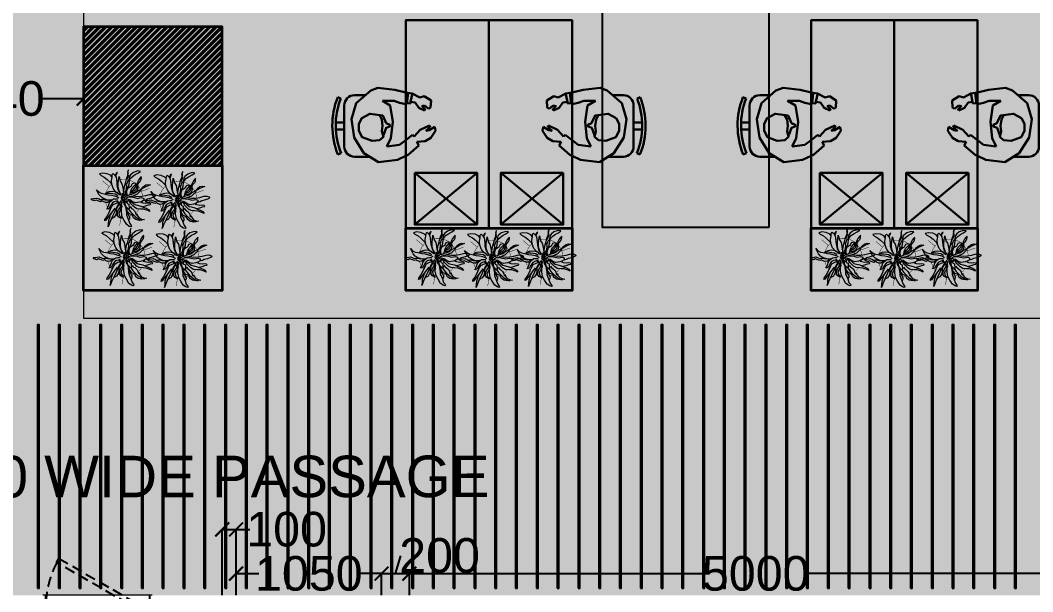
# Model space of a CAD drawing. Header units: millimetres. Extents: x 263321 to 4958806, y 33647 to 987811.
# Drawn here: x 2395294 to 2402601, y 487308 to 491432 of the extents above; entities that cross this region are included whole.
import ezdxf

# ---------------------------------------------------------------- set-up
doc = ezdxf.new("R2010")
doc.units = ezdxf.units.MM
doc.header["$PDMODE"] = 3
doc.linetypes.add('HIDDEN', pattern=[0.375, 0.25, -0.125])
for name, color, linetype, lineweight in [('A-FURN-MODULAR', 6, 'Continuous', 18), ('A-FURN-TABLE-GROMMET', 7, 'Continuous', 9), ('A-INDOOR PLANTS', 84, 'Continuous', 5), ('A-PLAN-COLUMN', 3, 'Continuous', 0), ('A-PLAN-RCC-HATCH', 8, 'Continuous', 13), ('A-PLAN-THIN', 251, 'Continuous', 15), ('Base 7th & 9th', 250, 'Continuous', 35), ('FURNITURE', 30, 'Continuous', 5), ('FURNIURE', 33, 'Continuous', 35)]:
    doc.layers.add(name, color=color, linetype=linetype, lineweight=lineweight)
for name, color, linetype in [('A-PLAN-DOOR', 7, 'Continuous'), ('CEILING TOA', 7, 'Continuous'), ('FLOORING TOA', 7, 'Continuous'), ('PARTITION DIM.', 250, 'Continuous'), ('TEXT', 250, 'Continuous')]:
    doc.layers.add(name, color=color, linetype=linetype)
doc.styles.add('ARIAL', font='arial.ttf')
doc.styles.get("Standard").update_dxf_attribs({"font": 'arial.ttf'})
doc.styles.add('TEXT @ 150', font='arial.ttf', dxfattribs={"height": 225})
doc.dimstyles.new('DIM @ 150', dxfattribs={"dimtxt": 225, "dimasz": 100, "dimexe": 1, "dimexo": 0, "dimgap": 0.5, "dimtad": 0, "dimdec": 0, "dimzin": 0, "dimdsep": 46, "dimtxsty": 'TEXT @ 150', "dimblk": 'ARCHTICK', "dimcen": -2, "dimclrd": 8, "dimclre": 8, "dimclrt": 7, "dimadec": 0, "dimazin": 0, "dimtfac": 1, "dimtdec": 0, "dimtofl": 0, "dimtmove": 0, "dimatfit": 3, "dimldrblk": 'OPEN90', "dimfxl": 1, "dimtolj": 1, "dimtzin": 0, "dimlwd": -1, "dimlwe": -1, "dimarcsym": 0})

# ---------------------------------------------------------------- blocks, each defined once
blk = doc.blocks.new('A$C3F28102C')
at = {"layer": 'A-PLAN-DOOR'}
h = blk.add_hatch(dxfattribs=at)
h.set_pattern_fill('ANSI31', color=256, style=0)
h.set_pattern_definition([(315, (-1529.3283, 1000.1135), (-0.44194174, -0.44194174), [])])
h.paths.add_polyline_path([(1.3, -14.9), (0, -14.9), (0, 0), (1.3, 0)])
h.paths.add_polyline_path([(1.3, 0.2), (1.3, 0), (0, 0), (0, 1.1, 0.115729)])
h.paths.add_polyline_path([(4.9, -14.9), (3.6, -14.9), (3.6, 0), (4.9, 0)])
h.paths.add_polyline_path([(4.9, 0), (3.6, 0), (3.6, 0.2, 0.115729), (4.9, 1.1)])
at = {"layer": 'A-PLAN-DOOR', "color": 2}
for points in [[(1.3, 0.2), (1.3, -14.9), (0, -14.9), (0, 1.1)], [(3.6, 0.2), (3.6, -14.9), (4.9, -14.9), (4.9, 1.1)]]:
    blk.add_lwpolyline(points, dxfattribs=at)
for radius in [3.42, 2.42]:
    blk.add_circle((2.5, 3.4), radius, dxfattribs=at)
blk = doc.blocks.new('shaft door 750')
at = {"layer": 'A-PLAN-DOOR'}
for p, q in [((335.5, 59.8), (-335.5, 59.8)), ((-335.5, 0), (-335.5, 59.8)), ((335.5, 53.4), (-335.5, 53.4)), ((335.5, 6.5), (-335.5, 6.5)), ((335.5, 0), (-335.5, 0)), ((335.5, 0), (335.5, 59.8)), ((-374, -69.8), (-374, -64.8)), ((-374, -64.8), (-374, -69.8))]:
    blk.add_line(p, q, dxfattribs=at)
at = {"layer": 'A-PLAN-DOOR', "linetype": 'HIDDEN', "ltscale": 300}
blk.add_lwpolyline([(336.8, 59.8), (320.3, 31.3), (-295.2, 386.7), (-278.8, 415.2)], close=True, dxfattribs=at)
at = {"layer": 'A-PLAN-DOOR'}
for points in [[(-375, 150), (-375, 150), (-375, -70), (-430, -70)], [(375, 150.2), (375, 150.2), (375, -70), (430, -70)]]:
    blk.add_lwpolyline(points, dxfattribs=at)
for points in [[(-375, 51.9), (-374, 51.9), (-374, -61.8), (-375, -61.8)], [(-372.5, 58.3), (-340.6, 58.3), (-340.6, -3.5), (-325.6, -3.5), (-325.6, -34.7), (-340.2, -68.3), (-372.5, -68.3), (-372.5, -59.8), (-374, -59.8), (-374, -61.8), (-374, -69.8), (-339.1, -69.8), (-324.1, -34.9), (-324.1, -2), (-339.1, -2), (-339.1, 59.8), (-374, 59.8), (-374, 49.9), (-372.5, 49.9)], [(372.5, 58.3), (340.6, 58.3), (340.6, -3.5), (325.6, -3.5), (325.6, -34.7), (340.2, -68.3), (372.5, -68.3), (372.5, -59.8), (374, -59.8), (374, -61.8), (374, -69.8), (339.1, -69.8), (324.1, -34.9), (324.1, -2), (339.1, -2), (339.1, 59.8), (374, 59.8), (374, 49.9), (372.5, 49.9)], [(375, 51.9), (374, 51.9), (374, -61.8), (375, -61.8)]]:
    blk.add_lwpolyline(points, close=True, dxfattribs=at)
at = {"layer": 'A-PLAN-DOOR', "linetype": 'HIDDEN', "ltscale": 300}
blk.add_arc((337.6, 59.8), 711.6, 152.68066, 180, dxfattribs=at)
at = {"layer": 'A-PLAN-THIN'}
for p, q in [((395, 150), (-395, 150)), ((375, -70), (-375, -70))]:
    blk.add_line(p, q, dxfattribs=at)
at = {"layer": 'A-PLAN-DOOR', "xscale": -0.9973404255317604, "yscale": 0.9973404255317604, "zscale": 0.9973404255317604}
blk.add_blockref('A$C3F28102C', (339.1, 59.8), dxfattribs=at)
blk = doc.blocks.new('Fire Tower-2700mm')
at = {"layer": 'A-PLAN-DOOR', "extrusion": (1.654e-28, -4.04354e-14, -1), "zscale": -1}
blk.add_blockref('shaft door 750', (4023.8, 7032), dxfattribs=at)
blk = doc.blocks.new('EWDSXC')
at = {"layer": 'FURNITURE', "color": 20, "lineweight": 30}
for p, q in [((2181354.7, 122523.5), (2181804.7, 122898.5)), ((2181354.7, 122898.5), (2181804.7, 122523.5)), ((2181890.8, 121423.5), (2181290.8, 121423.5))]:
    blk.add_line(p, q, dxfattribs=at)
at = {"layer": 'FURNITURE', "color": 8, "lineweight": 30}
for p, q in [((2181029.8, 122408.2, 0), (2180920.8, 122408.2, 0)), ((2181093.5, 122448.2, 0), (2180988.7, 122382.5, 0)), ((2181229.6, 122430.8, 0), (2181093.5, 122448.2, 0)), ((2181290.8, 122402.6, 0), (2181229.6, 122430.8, 0)), ((2181308.1, 122394.6, 0), (2181290.8, 122402.6, 0)), ((2181385.3, 122328.3, 0), (2181308.1, 122394.6, 0)), ((2180846.8, 122334.2, 0), (2180846.8, 122038.2, 0)), ((2180988.7, 122382.5, 0), (2180917.2, 122269.7, 0)), ((2181183.6, 122274.7, 0), (2181154.5, 122335.4, 0)), ((2181154.5, 122335.4, 0), (2181246.3, 122322.2, 0)), ((2181290.8, 122288.2, 0), (2181246.3, 122322.2, 0)), ((2181370.8, 122299.7, 0), (2181385.3, 122328.3, 0)), ((2180917.2, 122269.7, 0), (2180899.1, 122138.1, 0)), ((2181196.3, 122156, 0), (2181183.6, 122274.7, 0)), ((2181290.8, 122288.2, 0), (2181339.7, 122250.9, 0)), ((2181339.7, 122250.9, 0), (2181352.2, 122262, 0)), ((2181352.2, 122262, 0), (2181395.1, 122214.3, 0)), ((2181429.8, 122296.2, 0), (2181370.8, 122299.7, 0)), ((2181470.4, 122272.3, 0), (2181429.8, 122296.2, 0)), ((2181504.2, 122220.5, 0), (2181470.4, 122272.3, 0)), ((2181395.1, 122214.3, 0), (2181461.8, 122183.1, 0)), ((2181466.7, 122196, 0), (2181434.4, 122221.3, 0)), ((2181434.4, 122221.3, 0), (2181459.2, 122215.6, 0)), ((2181459.2, 122215.6, 0), (2181499.8, 122192.4, 0)), ((2181461.8, 122183.1, 0), (2181466.7, 122196, 0)), ((2181499.8, 122192.4, 0), (2181504.2, 122220.5, 0)), ((2180899.1, 122138.1, 0), (2180932.1, 122020.8, 0)), ((2181179, 122037.9, 0), (2181196.3, 122156, 0)), ((2181290.8, 122028, 0), (2181246.3, 122020.5, 0)), ((2181294.6, 122027.8, 0), (2181290.1, 122028, 0)), ((2181295.2, 122021.6, 0), (2181294.6, 122027.8, 0)), ((2181384.6, 122055.1, 0), (2181358.1, 122017.3, 0)), ((2181424.8, 122073.8, 0), (2181384.6, 122055.1, 0)), ((2181405.7, 122042.3, 0), (2181430.2, 122062.6, 0)), ((2181426.5, 122037.5, 0), (2181405.7, 122042.3, 0)), ((2181430.2, 122062.6, 0), (2181424.8, 122073.8, 0)), ((2181456.2, 122062.7, 0), (2181426.5, 122037.5, 0)), ((2181470, 122053.5, 0), (2181456.2, 122062.7, 0)), ((2181472.5, 122003.1, 0), (2181470, 122053.5, 0)), ((2180920.8, 121964.2, 0), (2180998.3, 121964.2, 0)), ((2180932.1, 122020.8, 0), (2181037.2, 121931, 0)), ((2181121.3, 122003.8, 0), (2181205.9, 122005.1, 0)), ((2181205.9, 122005.1, 0), (2181246.3, 122020.5, 0)), ((2181323.9, 122025.1, 0), (2181295.2, 122021.6, 0)), ((2181325.1, 122012.8, 0), (2181323.9, 122025.1, 0)), ((2181358.1, 122017.3, 0), (2181325.1, 122012.8, 0)), ((2181337.2, 121952.2, 0), (2181391.8, 121981.6, 0)), ((2181391.8, 121981.6, 0), (2181423.6, 121972.4, 0)), ((2181423.6, 121972.4, 0), (2181472.5, 122003.1, 0)), ((2181037.2, 121931, 0), (2181088.5, 121911.2, 0)), ((2181088.5, 121911.2, 0), (2181211.3, 121925.1, 0)), ((2181290.8, 121943.7, 0), (2181211.3, 121925.1, 0)), ((2181290.8, 121943.7, 0), (2181306.2, 121947.3, 0)), ((2181306.2, 121947.3, 0), (2181337.2, 121952.2, 0))]:
    blk.add_line(p, q, dxfattribs=at)
at = {"layer": 'FURNITURE', "color": 20, "lineweight": 30}
for points in [[(2181290.8, 122923.5), (2181290.8, 121423.5), (2181890.8, 121423.5), (2181890.8, 122923.5)], [(2181354.7, 122523.5), (2181354.7, 122898.5), (2181804.7, 122898.5), (2181804.7, 122523.5)]]:
    blk.add_lwpolyline(points, close=True, dxfattribs=at)
at = {"layer": 'FURNITURE', "color": 8, "lineweight": 30, "elevation": 0}
for points in [[(2180801, 122392.9), (2180823.8, 122383.6)], [(2181102.2, 122111.7), (2181117.2, 122140.2), (2181123.6, 122186.5), (2181118.7, 122225), (2181128.6, 122264.2), (2181101.5, 122288.5), (2181046.8, 122294.4), (2180974.9, 122267.2), (2180951.6, 122222.4), (2180951.6, 122171.8), (2180973, 122129), (2181031.3, 122097.9), (2181124.6, 122111.5), (2181150, 122166.6), (2181176.4, 122178.7), (2181175, 122189.4), (2181148.6, 122199.4), (2181129.4, 122252.8)], [(2180784.7, 122210.7), (2180846.8, 122210.7)], [(2180784.7, 122161.4), (2180846.8, 122161.4)], [(2181179, 122037.9), (2181121.3, 122003.8)], [(2180799, 121978.7), (2180821.8, 121988)], [(2181297.6, 122023.1), (2181306.6, 121949.2)], [(2181325.1, 122012.8), (2181338.7, 121949.9)]]:
    blk.add_lwpolyline(points, dxfattribs=at)
blk.add_lwpolyline([(2181290.1, 122028, 0.034638), (2181290.8, 122038.2), (2181290.8, 122288.2)], format="xyb", dxfattribs=at)
at = {"layer": 'FURNITURE', "color": 8, "lineweight": 30}
for centre, radius, start, end in [((2181317.2, 122183.3, 0), 557.1, 157.90057, 201.54195), ((2180920.8, 122334.2, 0), 74, 89.99989, 179.99989), ((2181317.2, 122183.3, 0), 532.5, 157.90057, 201.51614), ((2180920.8, 122038.2, 0), 74, 179.99989, 269.99989)]:
    blk.add_arc(centre, radius, start, end, dxfattribs=at)
blk = doc.blocks.new('PLANT_10')
at = {"layer": 'A-INDOOR PLANTS', "linetype": 'ByBlock', "lineweight": -2}
for p, q in [((13663.89, 7930.62), (13663.94, 7931.25)), ((13663.98, 7929.88), (13663.89, 7930.62)), ((13663.94, 7931.25), (13664.46, 7930.64)), ((13664.3, 7933.64), (13665.55, 7933.86)), ((13665.52, 7932.8), (13664.3, 7933.64)), ((13664.46, 7930.64), (13665.11, 7929.79)), ((13666.85, 7932.15), (13665.52, 7932.8)), ((13665.55, 7933.86), (13667.57, 7933.17)), ((13668.06, 7931.25), (13666.85, 7932.15)), ((13667.57, 7933.17), (13668.91, 7932.09)), ((13669.22, 7930.1), (13668.06, 7931.25)), ((13668.91, 7932.09), (13669.44, 7931.17)), ((13669.5, 7929.11), (13669.22, 7930.1)), ((13669.44, 7931.17), (13669.67, 7929.74)), ((13669.84, 7934.37), (13670.24, 7933.69)), ((13670, 7933.37), (13669.84, 7934.37)), ((13669.92, 7931.93), (13670.2, 7930.88)), ((13670.17, 7931.75), (13670, 7933.37)), ((13670.38, 7933.32), (13670.09, 7932.38)), ((13670.71, 7930.64), (13670.17, 7931.75)), ((13670.2, 7930.88), (13670.87, 7929.52)), ((13670.24, 7933.69), (13670.38, 7933.32)), ((13671.34, 7928.22), (13670.71, 7930.64)), ((13674.25, 7931.31), (13673.75, 7929.11)), ((13674.5, 7929.32), (13674.25, 7931.31)), ((13675.61, 7931.79), (13675.07, 7933.15)), ((13675.07, 7933.15), (13675.52, 7932.79)), ((13675.7, 7930.98), (13675.33, 7928.59)), ((13675.52, 7932.79), (13676.24, 7931.75)), ((13675.74, 7931.48), (13675.61, 7931.79)), ((13676.35, 7932.06), (13675.7, 7930.98)), ((13677.08, 7932.65), (13676.35, 7932.06)), ((13677.47, 7932.1), (13677.08, 7932.65)), ((13677.51, 7930.91), (13677.47, 7932.1)), ((13677.81, 7929.36), (13677.51, 7930.91)), ((13677.63, 7931.1), (13678.23, 7931.81)), ((13678.23, 7931.81), (13679.84, 7932.55)), ((13681.13, 7930.96), (13679.73, 7929.85)), ((13679.84, 7932.55), (13681.95, 7932.8)), ((13682.61, 7931.75), (13681.13, 7930.96)), ((13681.95, 7932.8), (13683.34, 7932.46)), ((13683.34, 7932.46), (13682.61, 7931.75)), ((13660.8, 7927.59), (13659.68, 7927.43)), ((13659.68, 7927.43), (13660.5, 7927.14)), ((13660.5, 7927.14), (13661.89, 7926.5)), ((13661.87, 7927.37), (13660.8, 7927.59)), ((13663.15, 7926.41), (13661.87, 7927.37)), ((13661.89, 7926.5), (13663.36, 7925.67)), ((13664.14, 7924.69), (13663.15, 7926.41)), ((13663.93, 7925.43), (13665.64, 7924.49)), ((13664.31, 7929.26), (13663.98, 7929.88)), ((13664.83, 7928.65), (13664.31, 7929.26)), ((13665.28, 7928.1), (13664.83, 7928.65)), ((13665.11, 7929.79), (13665.57, 7928.86)), ((13665.49, 7927.36), (13665.28, 7928.1)), ((13665.34, 7926.29), (13665.49, 7927.36)), ((13665.63, 7924.92), (13665.34, 7926.29)), ((13665.57, 7928.86), (13665.92, 7927.75)), ((13665.92, 7927.75), (13666.08, 7926.44)), ((13666.08, 7926.44), (13666.56, 7925.08)), ((13666.78, 7926.15), (13666.1, 7928.13)), ((13666.41, 7927.95), (13667.1, 7928.09)), ((13666.55, 7927.7), (13666.41, 7927.95)), ((13667.52, 7926.61), (13666.55, 7927.7)), ((13667.75, 7925.11), (13666.78, 7926.15)), ((13667.1, 7928.09), (13668.23, 7927.82)), ((13668.16, 7925.94), (13667.52, 7926.61)), ((13668.63, 7925.01), (13668.16, 7925.94)), ((13668.23, 7927.82), (13668.63, 7926.95)), ((13668.63, 7926.95), (13668.89, 7926.59)), ((13668.89, 7926.59), (13669.47, 7926.23)), ((13669.47, 7926.23), (13670.42, 7925.51)), ((13669.61, 7927.61), (13669.5, 7929.11)), ((13670.3, 7925.56), (13669.61, 7927.61)), ((13669.67, 7929.74), (13670.38, 7928.94)), ((13670.91, 7923.83), (13670.3, 7925.56)), ((13670.38, 7928.94), (13670.87, 7927.46)), ((13670.42, 7925.51), (13670.77, 7924.58)), ((13671.22, 7927.97), (13670.89, 7926.71)), ((13670.89, 7926.71), (13671.08, 7924.65)), ((13671.83, 7926.61), (13671.34, 7928.22)), ((13672.14, 7924.62), (13671.83, 7926.61)), ((13672.59, 7926.26), (13672.45, 7924.82)), ((13672.98, 7927.9), (13672.59, 7926.26)), ((13673.75, 7929.11), (13672.98, 7927.9)), ((13674.15, 7924.18), (13674.66, 7926.07)), ((13674.66, 7928.01), (13674.5, 7929.32)), ((13674.66, 7926.07), (13674.66, 7928.01)), ((13675.25, 7927.09), (13674.69, 7924.95)), ((13675.33, 7928.59), (13675.25, 7927.09)), ((13675.72, 7924.04), (13676.86, 7925.51)), ((13676.86, 7925.51), (13677.68, 7927.48)), ((13677.68, 7927.48), (13677.81, 7929.36)), ((13678.15, 7928.3), (13677.74, 7927.54)), ((13679.73, 7929.85), (13678.15, 7928.3)), ((13657.58, 7922.61), (13657.47, 7922.11)), ((13657.47, 7922.11), (13657.98, 7921.75)), ((13658.75, 7922.96), (13657.58, 7922.61)), ((13657.98, 7921.75), (13659.37, 7921.23)), ((13660.13, 7922.88), (13658.75, 7922.96)), ((13659.37, 7921.23), (13661.01, 7920.78)), ((13661.89, 7922.37), (13660.13, 7922.88)), ((13661.01, 7920.78), (13661.83, 7920.31)), ((13663.84, 7922.05), (13661.89, 7922.37)), ((13663.8, 7921.43), (13662.81, 7921.09)), ((13662.81, 7921.09), (13662.83, 7920.27)), ((13664.68, 7921.27), (13663.8, 7921.43)), ((13665.78, 7921.99), (13663.84, 7922.05)), ((13665.68, 7923.17), (13664.14, 7924.69)), ((13665.62, 7921.11), (13664.68, 7921.27)), ((13667.05, 7921.53), (13665.62, 7921.11)), ((13666.59, 7924.2), (13665.63, 7924.92)), ((13665.64, 7924.49), (13666.92, 7923.46)), ((13667.77, 7922.3), (13665.68, 7923.17)), ((13667.58, 7922.29), (13665.78, 7921.99)), ((13666.56, 7925.08), (13667.46, 7924.48)), ((13667.48, 7923.79), (13666.59, 7924.2)), ((13666.92, 7923.46), (13668.56, 7922.95)), ((13668.6, 7921.76), (13667.05, 7921.53)), ((13667.46, 7924.48), (13668.78, 7924.02)), ((13668.73, 7923.83), (13667.48, 7923.79)), ((13668.46, 7924.26), (13667.75, 7925.11)), ((13669.6, 7921.92), (13667.77, 7922.3)), ((13668.56, 7922.95), (13670.21, 7922.37)), ((13670.04, 7921.8), (13668.6, 7921.76)), ((13668.78, 7924.21), (13668.63, 7925.01)), ((13669.19, 7922.84), (13668.78, 7924.21)), ((13670.21, 7922.37), (13669.19, 7922.84)), ((13669.27, 7920.34), (13670.76, 7920.76)), ((13671.05, 7921.21), (13670.04, 7921.8)), ((13670.8, 7923.45), (13670.51, 7922.57)), ((13670.51, 7922.57), (13670.59, 7922.07)), ((13670.76, 7920.76), (13671.63, 7920.91)), ((13670.77, 7924.58), (13670.8, 7923.45)), ((13671.26, 7920.59), (13670.79, 7919.64)), ((13671.43, 7923.29), (13670.91, 7923.83)), ((13671.08, 7924.65), (13671.73, 7923.79)), ((13671.13, 7922.84), (13671.09, 7922.15)), ((13671.09, 7922.15), (13671.48, 7921.72)), ((13671.18, 7923.34), (13671.13, 7922.84)), ((13671.62, 7923.1), (13671.18, 7923.34)), ((13671.81, 7921.11), (13671.26, 7920.59)), ((13671.48, 7921.72), (13671.99, 7921.43)), ((13671.64, 7922.67), (13671.62, 7923.1)), ((13672.22, 7921.87), (13671.64, 7922.67)), ((13672.13, 7920.93), (13671.68, 7919.17)), ((13672.23, 7921.5), (13671.81, 7921.11)), ((13671.96, 7920.24), (13672.13, 7920.93)), ((13671.99, 7921.43), (13672.23, 7921.5)), ((13672.06, 7923.18), (13672.14, 7924.62)), ((13672.41, 7921.94), (13672.06, 7923.18)), ((13672.45, 7924.82), (13672.17, 7923.5)), ((13672.39, 7922.69), (13672.67, 7923.45)), ((13672.6, 7921.76), (13672.39, 7922.69)), ((13672.5, 7923.07), (13672.96, 7922.33)), ((13672.59, 7920.01), (13672.63, 7920.7)), ((13673.08, 7920.52), (13672.59, 7920.01)), ((13672.63, 7920.7), (13672.6, 7921.76)), ((13672.96, 7922.33), (13673.37, 7921.28)), ((13673.37, 7921.28), (13673.08, 7920.52)), ((13674.69, 7924.95), (13673.26, 7922.65)), ((13673.26, 7922.65), (13674.15, 7924.18)), ((13673.83, 7922.61), (13675.72, 7924.04)), ((13675.1, 7923.9), (13673.83, 7922.61)), ((13674.98, 7921.77), (13674.36, 7921.37)), ((13675.88, 7920.92), (13674.81, 7920.89)), ((13674.9, 7922.2), (13676.06, 7922.99)), ((13676.34, 7922.25), (13674.98, 7921.77)), ((13676.27, 7924.31), (13675.1, 7923.9)), ((13676.88, 7920.82), (13675.88, 7920.92)), ((13676.06, 7922.99), (13678.3, 7923.31)), ((13677.52, 7924.47), (13676.27, 7924.31)), ((13677.83, 7922.6), (13676.34, 7922.25)), ((13677.71, 7920.16), (13676.88, 7920.82)), ((13678.84, 7924.26), (13677.52, 7924.47)), ((13679.32, 7922.77), (13677.83, 7922.6)), ((13678.3, 7923.31), (13680.55, 7923.37)), ((13680.16, 7923.8), (13678.84, 7924.26)), ((13681.24, 7923.21), (13679.32, 7922.77)), ((13679.71, 7920.28), (13681.07, 7920.83)), ((13680.55, 7923.37), (13680.16, 7923.8)), ((13681.63, 7920.72), (13680.7, 7920.44)), ((13681.07, 7920.83), (13682.48, 7921.62)), ((13682.55, 7923.5), (13681.24, 7923.21)), ((13682.32, 7920.68), (13681.63, 7920.72)), ((13682.83, 7920.44), (13682.32, 7920.68)), ((13682.48, 7921.62), (13683.45, 7922.71)), ((13683.72, 7924.1), (13682.55, 7923.5)), ((13683.57, 7920.84), (13682.83, 7920.44)), ((13683.45, 7922.71), (13684.69, 7925.06)), ((13684.62, 7921.25), (13683.57, 7920.84)), ((13684.69, 7925.06), (13683.72, 7924.1)), ((13685.5, 7921.09), (13684.62, 7921.25)), ((13686.31, 7920.99), (13685.5, 7921.09)), ((13687.38, 7920.89), (13686.31, 7920.99)), ((13686.83, 7920.31), (13687.38, 7920.89)), ((13660.07, 7918.81), (13659.64, 7918.36)), ((13659.64, 7918.36), (13659.9, 7918.06)), ((13659.9, 7918.06), (13660.84, 7917.9)), ((13660.59, 7915.89), (13660, 7914.93)), ((13660.87, 7918.96), (13660.07, 7918.81)), ((13661.76, 7916.49), (13660.59, 7915.89)), ((13660.84, 7917.9), (13662.11, 7917.44)), ((13661.88, 7918.81), (13660.87, 7918.96)), ((13660.98, 7915.4), (13662.78, 7916.02)), ((13663.06, 7916.97), (13661.76, 7916.49)), ((13661.83, 7920.31), (13663.03, 7920.03)), ((13663.31, 7919.04), (13661.88, 7918.81)), ((13662.11, 7917.44), (13663.3, 7917.1)), ((13662.78, 7916.02), (13664.21, 7916.12)), ((13662.83, 7920.27), (13663.86, 7919.55)), ((13664.23, 7917.5), (13663.06, 7916.97)), ((13664.11, 7919.31), (13663.31, 7919.04)), ((13663.86, 7919.55), (13664.86, 7919.27)), ((13664.21, 7916.12), (13665.96, 7916.24)), ((13665.78, 7917.92), (13664.23, 7917.5)), ((13664.86, 7919.27), (13666.62, 7918.95)), ((13666.96, 7918.21), (13665.78, 7917.92)), ((13665.96, 7916.24), (13667.18, 7916.97)), ((13666.62, 7918.95), (13668.04, 7919.49)), ((13668.12, 7919.18), (13666.96, 7918.21)), ((13668.08, 7916.24), (13667.05, 7915.34)), ((13667.18, 7916.97), (13667.91, 7917.68)), ((13667.91, 7917.68), (13668.95, 7918.64)), ((13668.04, 7919.49), (13669.27, 7920.34)), ((13668.57, 7916.44), (13668.08, 7916.24)), ((13669.16, 7919.84), (13668.12, 7919.18)), ((13669.17, 7917.34), (13668.57, 7916.44)), ((13669.83, 7916.11), (13668.94, 7914.77)), ((13668.95, 7918.64), (13669.3, 7919.47)), ((13670.21, 7920.25), (13669.16, 7919.84)), ((13669.64, 7916.29), (13669.17, 7917.34)), ((13669.3, 7919.47), (13669.66, 7919.79)), ((13669.7, 7918.36), (13669.64, 7916.29)), ((13669.66, 7919.79), (13670.28, 7920)), ((13670.51, 7918.69), (13669.7, 7918.36)), ((13670.99, 7917.21), (13669.83, 7916.11)), ((13670.28, 7920), (13670.74, 7919.32)), ((13670.74, 7919.32), (13670.51, 7918.69)), ((13671, 7916.83), (13670.66, 7915.76)), ((13670.79, 7919.64), (13670.87, 7919.02)), ((13670.87, 7919.02), (13671.48, 7919.53)), ((13671.14, 7916.21), (13670.89, 7914.39)), ((13671.3, 7917.34), (13671.14, 7916.21)), ((13672.07, 7918.49), (13671.3, 7917.34)), ((13671.68, 7919.17), (13671.35, 7917.59)), ((13671.48, 7919.53), (13671.96, 7920.24)), ((13672.41, 7919.94), (13672.07, 7918.49)), ((13672.59, 7920.01), (13672.59, 7920.01)), ((13672.8, 7919.26), (13673.05, 7919.46)), ((13673.23, 7917.34), (13672.81, 7919.14)), ((13673.05, 7919.46), (13673.38, 7918.65)), ((13673.38, 7918.65), (13673.05, 7917.27)), ((13673.05, 7917.27), (13673.39, 7916.28)), ((13673.14, 7916.33), (13673.23, 7917.34)), ((13673.19, 7914.65), (13673.14, 7916.33)), ((13673.34, 7920.09), (13674.25, 7918.87)), ((13673.39, 7916.28), (13673.99, 7915.17)), ((13673.62, 7916.97), (13673.65, 7918.1)), ((13674.46, 7916), (13673.62, 7916.97)), ((13673.65, 7918.1), (13674.07, 7918.55)), ((13674.07, 7918.55), (13674.59, 7917.88)), ((13674.25, 7918.87), (13675.37, 7917.15)), ((13674.36, 7919.37), (13675.18, 7919.27)), ((13675.06, 7918.96), (13674.36, 7919.37)), ((13675.07, 7914.64), (13674.46, 7916)), ((13674.59, 7917.88), (13675.45, 7916.53)), ((13674.84, 7920.01), (13675.66, 7919.79)), ((13675.18, 7919.27), (13674.84, 7920.01)), ((13675.88, 7918.73), (13675.06, 7918.96)), ((13675.37, 7917.15), (13676.51, 7914.43)), ((13675.45, 7916.53), (13675.49, 7915.15)), ((13675.66, 7919.79), (13676.48, 7919.5)), ((13677.21, 7918.02), (13675.88, 7918.73)), ((13676.2, 7916.49), (13680.43, 7910.93)), ((13676.48, 7919.5), (13677.37, 7919.03)), ((13677.74, 7917.16), (13677.21, 7918.02)), ((13677.37, 7919.03), (13678.02, 7918.11)), ((13677.64, 7920.41), (13678.21, 7920.24)), ((13678.35, 7919.62), (13677.71, 7920.16)), ((13678.55, 7915.31), (13677.74, 7917.16)), ((13678.02, 7918.11), (13678.55, 7917.12)), ((13678.21, 7920.24), (13679.71, 7920.28)), ((13678.88, 7918.7), (13678.35, 7919.62)), ((13678.4, 7920.12), (13679.43, 7919.21)), ((13678.55, 7917.12), (13678.95, 7916.45)), ((13679.16, 7917.64), (13678.88, 7918.7)), ((13678.95, 7916.45), (13679.96, 7916.04)), ((13679.63, 7916.72), (13679.16, 7917.64)), ((13679.43, 7919.21), (13680.56, 7919.12)), ((13679.96, 7916.04), (13679.63, 7916.72)), ((13680.7, 7920.44), (13679.83, 7920.29)), ((13680.56, 7919.12), (13681.67, 7919.59)), ((13681.67, 7919.59), (13682.09, 7919.92)), ((13682.09, 7919.92), (13682.86, 7919.5)), ((13682.86, 7919.5), (13683.72, 7919.84)), ((13683.72, 7919.84), (13684.96, 7920.26)), ((13684.96, 7920.26), (13685.72, 7919.9)), ((13685.72, 7919.9), (13686.83, 7920.31)), ((13660, 7914.93), (13660.98, 7915.4)), ((13663.85, 7911.49), (13662.54, 7911.32)), ((13662.54, 7911.32), (13663.74, 7911.04)), ((13664.86, 7911.27), (13663.74, 7910.98)), ((13664.9, 7912.02), (13663.85, 7911.49)), ((13664.74, 7910.89), (13666.42, 7911.25)), ((13665.77, 7911.92), (13664.86, 7911.27)), ((13665.68, 7912.98), (13664.9, 7912.02)), ((13665.96, 7913.93), (13665.68, 7912.98)), ((13666.75, 7912.64), (13665.77, 7911.92)), ((13666.23, 7913.31), (13665.96, 7913.93)), ((13666.64, 7914.45), (13666.23, 7913.31)), ((13666.42, 7911.25), (13667.52, 7912.04)), ((13667.05, 7915.34), (13666.64, 7914.45)), ((13667.91, 7913.74), (13666.75, 7912.64)), ((13667.52, 7912.04), (13667.93, 7912.86)), ((13668.94, 7914.77), (13667.91, 7913.74)), ((13667.93, 7912.86), (13668.04, 7913.36)), ((13668.04, 7913.36), (13668.6, 7913.57)), ((13668.6, 7913.57), (13669.46, 7913.91)), ((13669.74, 7913.17), (13669.38, 7912.4)), ((13669.38, 7912.4), (13669.4, 7911.78)), ((13669.4, 7911.78), (13669.6, 7911.35)), ((13669.46, 7913.91), (13670.25, 7914.87)), ((13669.6, 7911.35), (13669.87, 7910.92)), ((13670.28, 7913.81), (13669.74, 7913.17)), ((13670.85, 7913.39), (13669.87, 7910.98)), ((13670.25, 7914.87), (13670.67, 7915.51)), ((13670.57, 7914.63), (13670.28, 7913.81)), ((13670.66, 7915.76), (13670.57, 7914.63)), ((13670.89, 7914.39), (13670.85, 7913.39)), ((13671.87, 7910.85), (13672.82, 7912.57)), ((13672.82, 7912.57), (13673.19, 7914.65)), ((13673.82, 7912.54), (13673.22, 7911.71)), ((13673.22, 7911.71), (13674.45, 7912.43)), ((13674.29, 7913.43), (13673.82, 7912.54)), ((13673.99, 7915.17), (13674.45, 7914.5)), ((13674.45, 7914.5), (13674.29, 7913.43)), ((13674.45, 7912.43), (13675.05, 7913.2)), ((13675.05, 7913.2), (13675.07, 7914.64)), ((13675.49, 7915.15), (13675.66, 7913.78)), ((13675.66, 7913.78), (13676.51, 7912.31)), ((13676.51, 7914.43), (13677.64, 7912.15)), ((13676.51, 7912.31), (13677.72, 7911.66)), ((13678.23, 7913.49), (13677.5, 7914.65)), ((13677.64, 7912.15), (13678.78, 7909.62)), ((13678.64, 7912.18), (13678.23, 7913.49)), ((13679.87, 7912.72), (13678.55, 7915.31)), ((13679.05, 7910.95), (13678.64, 7912.18)), ((13680.85, 7911.31), (13679.87, 7912.72)), ((13680.94, 7910.69), (13680.85, 7911.31)), ((13663.74, 7911.04), (13664.74, 7910.89)), ((13668.63, 7908.5), (13668.45, 7908.06)), ((13668.45, 7908.06), (13668.77, 7907.88)), ((13669.29, 7909.4), (13668.63, 7908.5)), ((13668.77, 7907.88), (13669.52, 7908.09)), ((13669.87, 7910.98), (13669.29, 7909.4)), ((13669.52, 7908.09), (13670.74, 7908.94)), ((13670.74, 7908.94), (13671.87, 7910.85)), ((13678.78, 7909.62), (13679.4, 7907.89)), ((13679.17, 7909.14), (13679.05, 7910.95)), ((13679.4, 7907.89), (13679.17, 7909.14)), ((13680.43, 7910.93), (13680.94, 7910.69))]:
    blk.add_line(p, q, dxfattribs=at)
at = {"layer": 'A-INDOOR PLANTS', "linetype": 'Continuous', "lineweight": 18, "ltscale": 0.5, "const_width": 0.2}
for points in [[(13673.88, 7929.67, 0.090884), (13670.74, 7929.78)], [(13665.42, 7926.87, 0.0574), (13664.3, 7925.23)], [(13669.4, 7929.47, 0.116285), (13665.96, 7927.44)], [(13675.42, 7929.17, 0.028901), (13674.47, 7929.51)], [(13680.37, 7923.57, 0.141213), (13677.8, 7927.66)], [(13664.08, 7924.79, 0.079562), (13663.34, 7922.14)], [(13680.68, 7920.44, 0.006998), (13680.7, 7920.68)], [(13663.38, 7919.89, 0.022707), (13663.53, 7919.11)], [(13664.86, 7916.17, 0.072973), (13666.59, 7914.33)], [(13678.52, 7915.38, 0.034437), (13679.25, 7916.33)], [(13679.57, 7916.84, 0.070954), (13680.47, 7919.13)], [(13668.08, 7913.38, 0.04589), (13669.56, 7912.79)], [(13672.77, 7912.48, 0.032284), (13673.88, 7912.65)], [(13674.83, 7912.92, 0.033376), (13675.9, 7913.37)], [(13677.6, 7914.49, 0.002611), (13677.67, 7914.55)]]:
    blk.add_lwpolyline(points, format="xyb", dxfattribs=at)
for points in [[(13663.9, 7924.37), (13660.1, 7925.72)], [(13678.83, 7926.57), (13681.9, 7929.19)], [(13673.27, 7912.54), (13674, 7908.57)]]:
    blk.add_lwpolyline(points, dxfattribs=at)
at = {"layer": 'A-INDOOR PLANTS', "linetype": 'Continuous', "lineweight": 18, "ltscale": 0.5}
blk.add_arc((13672, 7921.16), 8.71, 12.4792, 14.7067, dxfattribs=at)
blk = doc.blocks.new('Columns')
at = {"layer": 'A-PLAN-RCC-HATCH'}
h = blk.add_hatch(dxfattribs=at)
h.set_pattern_fill('ANSI31', color=256, scale=250, style=0)
h.set_pattern_definition([(45, (458397.9, -590762.232), (-22.0970869, 22.0970869), [])])
h.paths.add_polyline_path([(17839.7, 1537), (18839.7, 1537), (18839.7, 2537), (17839.7, 2537)])
at = {"layer": 'A-PLAN-COLUMN', "elevation": 0}
blk.add_lwpolyline([(17839.7, 1537), (18839.7, 1537), (18839.7, 2537), (17839.7, 2537)], close=True, dxfattribs=at)
blk = doc.blocks.new('_ArchTick')
at = {"color": 0, "linetype": 'ByBlock', "const_width": 0.15}
blk.add_lwpolyline([(-0.5, -0.5), (0.5, 0.5)], dxfattribs=at)
blk = doc.blocks.new('*D524')
at = {"layer": 'Defpoints', "color": 0, "transparency": 16777216}
for p in [(2396851.6, 487757.9), (2396751.6, 487283.1), (2396851.6, 487283.1, 0)]:
    blk.add_point(p, dxfattribs=at)
at = {"layer": 'PARTITION DIM.', "color": 8, "transparency": 16777216}
for p, q in [((2396751.6, 487283.1), (2396751.6, 487758.9)), ((2396751.6, 487757.9), (2396851.6, 487757.9)), ((2396851.6, 487283.1), (2396851.6, 487758.9)), ((2396851.6, 487757.9), (2396951.6, 487757.9))]:
    blk.add_line(p, q, dxfattribs=at)
at = {"layer": 'PARTITION DIM.', "color": 8, "transparency": 16777216, "xscale": 100, "yscale": 100, "zscale": 100, "rotation": 180}
blk.add_blockref('_ArchTick', (2396751.6, 487757.9), dxfattribs=at)
at = {"layer": 'PARTITION DIM.', "color": 8, "transparency": 16777216, "xscale": 100, "yscale": 100, "zscale": 100}
blk.add_blockref('_ArchTick', (2396851.6, 487757.9), dxfattribs=at)
at = {"layer": 'PARTITION DIM.', "color": 7, "transparency": 16777216, "insert": (2397216.1, 487757.9), "char_height": 250, "attachment_point": 5}
blk.add_mtext('\\A1;100', dxfattribs=at)
blk = doc.blocks.new('_Open90')
at = {"color": 0, "linetype": 'ByBlock'}
for p, q in [((0, 0), (-1, 0)), ((-0.5, 0.5), (0, 0)), ((0, 0), (-0.5, -0.5))]:
    blk.add_line(p, q, dxfattribs=at)
blk = doc.blocks.new('*D525')
at = {"layer": 'Defpoints', "color": 0, "transparency": 16777216}
for p in [(2397901.6, 487439), (2396851.6, 487283.1, 0), (2397901.6, 487283.1)]:
    blk.add_point(p, dxfattribs=at)
at = {"layer": 'PARTITION DIM.', "color": 8, "transparency": 16777216}
for p, q in [((2396851.6, 487283.1), (2396851.6, 487440)), ((2396851.6, 487439), (2397015, 487439)), ((2397901.6, 487439), (2397738.2, 487439)), ((2397901.6, 487283.1), (2397901.6, 487440))]:
    blk.add_line(p, q, dxfattribs=at)
at = {"layer": 'PARTITION DIM.', "color": 8, "transparency": 16777216, "xscale": 100, "yscale": 100, "zscale": 100, "rotation": 180}
blk.add_blockref('_ArchTick', (2396851.6, 487439), dxfattribs=at)
at = {"layer": 'PARTITION DIM.', "color": 8, "transparency": 16777216, "xscale": 100, "yscale": 100, "zscale": 100}
blk.add_blockref('_ArchTick', (2397901.6, 487439), dxfattribs=at)
at = {"layer": 'PARTITION DIM.', "color": 7, "transparency": 16777216, "insert": (2397376.6, 487439), "char_height": 250, "attachment_point": 5}
blk.add_mtext('\\A1;1050', dxfattribs=at)
blk = doc.blocks.new('*D526')
at = {"layer": 'Defpoints', "color": 0, "transparency": 16777216}
for p in [(2398102, 487439), (2397901.6, 487283.1), (2398102, 487283.1, 0)]:
    blk.add_point(p, dxfattribs=at)
at = {"layer": 'PARTITION DIM.', "color": 8, "transparency": 16777216}
for p, q in [((2398001.8, 487439), (2398040.6, 487568.4)), ((2398040.6, 487568.4), (2398041.6, 487568.4)), ((2397901.6, 487283.1), (2397901.6, 487440)), ((2397901.6, 487439), (2398102, 487439)), ((2398102, 487283.1), (2398102, 487440))]:
    blk.add_line(p, q, dxfattribs=at)
at = {"layer": 'PARTITION DIM.', "color": 8, "transparency": 16777216, "xscale": 100, "yscale": 100, "zscale": 100, "rotation": 180}
blk.add_blockref('_ArchTick', (2397901.6, 487439), dxfattribs=at)
at = {"layer": 'PARTITION DIM.', "color": 8, "transparency": 16777216, "xscale": 100, "yscale": 100, "zscale": 100}
blk.add_blockref('_ArchTick', (2398102, 487439), dxfattribs=at)
at = {"layer": 'PARTITION DIM.', "color": 7, "transparency": 16777216, "insert": (2398320, 487568.4), "char_height": 250, "attachment_point": 5}
blk.add_mtext('\\A1;200', dxfattribs=at)
blk = doc.blocks.new('*D527')
at = {"layer": 'Defpoints', "color": 0, "transparency": 16777216}
for p in [(2403101.6, 487439), (2398102, 487283.1, 0), (2403101.6, 487283.1)]:
    blk.add_point(p, dxfattribs=at)
at = {"layer": 'PARTITION DIM.', "color": 8, "transparency": 16777216}
for p, q in [((2398102, 487283.1), (2398102, 487440)), ((2398102, 487439), (2400228.5, 487439)), ((2403101.6, 487439), (2400975.2, 487439)), ((2403101.6, 487283.1), (2403101.6, 487440))]:
    blk.add_line(p, q, dxfattribs=at)
at = {"layer": 'PARTITION DIM.', "color": 8, "transparency": 16777216, "xscale": 100, "yscale": 100, "zscale": 100, "rotation": 180}
blk.add_blockref('_ArchTick', (2398102, 487439), dxfattribs=at)
at = {"layer": 'PARTITION DIM.', "color": 8, "transparency": 16777216, "xscale": 100, "yscale": 100, "zscale": 100}
blk.add_blockref('_ArchTick', (2403101.6, 487439), dxfattribs=at)
at = {"layer": 'PARTITION DIM.', "color": 7, "transparency": 16777216, "insert": (2400601.8, 487439), "char_height": 250, "attachment_point": 5}
blk.add_mtext('\\A1;5000', dxfattribs=at)
blk = doc.blocks.new('*D614')
at = {"layer": 'Defpoints', "color": 0, "transparency": 16777216}
for p in [(2394411.6, 490865.6), (2394411.6, 490865.6), (2395751.6, 490865.6)]:
    blk.add_point(p, dxfattribs=at)
at = {"layer": 'PARTITION DIM.', "color": 8, "transparency": 16777216}
for p, q in [((2394411.6, 490865.6), (2394411.6, 490866.6)), ((2394411.6, 490865.6), (2394720, 490865.6)), ((2395751.6, 490865.6), (2395443.2, 490865.6)), ((2395751.6, 490865.6), (2395751.6, 490866.6))]:
    blk.add_line(p, q, dxfattribs=at)
at = {"layer": 'PARTITION DIM.', "color": 8, "transparency": 16777216, "xscale": 100, "yscale": 100, "zscale": 100, "rotation": 180}
blk.add_blockref('_ArchTick', (2394411.6, 490865.6), dxfattribs=at)
at = {"layer": 'PARTITION DIM.', "color": 8, "transparency": 16777216, "xscale": 100, "yscale": 100, "zscale": 100}
blk.add_blockref('_ArchTick', (2395751.6, 490865.6), dxfattribs=at)
at = {"layer": 'PARTITION DIM.', "color": 7, "transparency": 16777216, "insert": (2395081.6, 490865.6), "char_height": 250, "attachment_point": 5}
blk.add_mtext('\\A1;1340', dxfattribs=at)

msp = doc.modelspace()

# ---------------------------------------------------------------- hatches: boundary and pattern name
at = {"layer": 'Base 7th & 9th'}
h = msp.add_hatch(dxfattribs=at)
h.set_pattern_fill('ANSI31', color=256, scale=250, style=0)
h.set_pattern_definition([(45, (2836309.825, -101916.18), (-22.0970869, 22.0970869), [])])
h.paths.add_polyline_path([(2395751.6, 490383.1), (2396751.6, 490383.1), (2396751.6, 491383.1), (2395751.6, 491383.1)])
at = {"layer": 'CEILING TOA', "true_color": 0x939598}
h = msp.add_hatch(color=252, dxfattribs=at)
h.dxf.hatch_style = 1
h.paths.add_polyline_path([(2400696.7, 489937.1), (2399496.7, 489937.1), (2399496.7, 492937.1), (2400696.7, 492937.1)])
at = {"layer": 'FLOORING TOA', "true_color": 0xc7c8ca}
h = msp.add_hatch(dxfattribs=at)
h.set_pattern_fill('EARTH', color=9, scale=120)
edge = h.paths.add_edge_path()
edge.add_line((2399150.3, 470683.1), (2406751.6, 470683.1))
edge.add_line((2406751.6, 470683.1), (2406751.6, 489283.1))
edge.add_line((2406751.6, 489283.1), (2406777, 491421.9))
edge.add_line((2406777, 491421.9), (2410711.6, 491383.1))
edge.add_line((2410711.6, 491383.1), (2410711.6, 490662.8))
edge.add_line((2410711.6, 490662.8), (2412251.6, 490662.8))
edge.add_line((2412251.6, 490662.8), (2412251.6, 491383.1))
edge.add_line((2412251.6, 491383.1), (2413501.6, 491383.1))
edge.add_line((2413501.6, 491383.1), (2413501.6, 490641.9))
edge.add_line((2413501.6, 490641.9), (2414541.6, 490641.9))
edge.add_line((2414541.6, 490641.9), (2414541.6, 491383.1))
edge.add_line((2414541.6, 491383.1), (2419059.8, 491383.1))
edge.add_line((2419059.8, 491383.1), (2419290.9, 492883.1))
edge.add_line((2419290.9, 492883.1), (2413191.6, 492883.1))
edge.add_line((2413191.6, 492883.1), (2413191.6, 495458.2))
edge.add_line((2413191.6, 495458.2), (2416206.2, 495458.2))
edge.add_line((2416206.2, 495458.2), (2416206.2, 496558.2))
edge.add_line((2416206.2, 496558.2), (2413191.6, 496558.2))
edge.add_line((2413191.6, 496558.2), (2413191.6, 498963.1))
edge.add_line((2413191.6, 498963.1), (2411651.6, 498963.1))
edge.add_line((2411651.6, 498963.1), (2411651.6, 492883.1))
edge.add_line((2411651.6, 492883.1), (2404451.6, 492883.1))
edge.add_line((2404451.6, 492883.1), (2404452.6, 502283.1))
edge.add_line((2404452.6, 502283.1), (2402951.6, 502283.1))
edge.add_line((2402951.6, 502283.1), (2402951.4, 497183.5))
edge.add_line((2402951.4, 497183.5), (2402951.6, 497133.1))
edge.add_line((2402951.6, 497133.1), (2399951.6, 497133.1))
edge.add_line((2399951.6, 497133.1), (2399951.6, 505326.9))
edge.add_arc((2397396.4, -38564.5), 543897.4, 89.730828, 95.307778)
edge.add_line((2347082.8, 503000.8), (2347082.9, 472483.1))
edge.add_line((2347082.9, 472483.1), (2343851.6, 472483.1))
edge.add_line((2343851.6, 472483.1), (2343851.6, 458383.2))
edge.add_line((2343851.6, 458383.2), (2354252.4, 458383.2))
edge.add_line((2354252.4, 458383.2), (2354252.7, 455753.4))
edge.add_arc((2374151.3, 141679.3), 314703.8, 88.069715, 93.625218, ccw=False)
edge.add_line((2384751.6, 456204.5), (2384751.6, 459200.3))
edge.add_line((2384751.6, 459200.3), (2394751.8, 459200.3))
edge.add_line((2394751.8, 459200.3), (2394749.6, 457484.3))
edge.add_line((2394749.6, 457484.3), (2395751.6, 457483.1))
edge.add_line((2395751.6, 457483.1), (2395751.6, 458383.1))
edge.add_line((2395751.6, 458383.1), (2396651.6, 458383.1))
edge.add_line((2396651.6, 458383.1), (2396651.6, 459197.4))
edge.add_line((2396651.6, 459197.4), (2399811.2, 459198))
edge.add_line((2399811.2, 459198), (2399811.2, 460833.1))
edge.add_line((2399811.2, 460833.1), (2398551.6, 460833.1))
edge.add_line((2398551.6, 460833.1), (2398551.6, 466883.1))
edge.add_line((2398551.6, 466883.1), (2403551.7, 466883.1))
edge.add_line((2403551.7, 466883.1), (2403551.7, 465533.1))
edge.add_line((2403551.7, 465533.1), (2407851.7, 465533.1))
edge.add_line((2407851.7, 465533.1), (2407851.7, 460783.1))
edge.add_line((2407851.7, 460783.1), (2409491.6, 460783.1))
edge.add_line((2409491.6, 460783.1), (2409496.3, 466883.1))
edge.add_line((2409496.3, 466883.1), (2415285.8, 466883.1))
edge.add_line((2415285.8, 466883.1), (2415516.9, 468383.1))
edge.add_line((2415516.9, 468383.1), (2399151.6, 468383.1))
edge.add_arc((2399151.6, 468983.1), 600, 180.00022, 269.99765, ccw=False)
edge.add_line((2398551.6, 468983.1), (2398551.6, 470083.1))
edge.add_arc((2399151.6, 470083.1), 600, 90.12503, 179.99987, ccw=False)
edge = h.paths.add_edge_path(flags=16)
edge.add_line((2350804.3, 495933.1), (2349254.3, 495933.1))
edge.add_arc((2349254.3, 495533.1), 400, 90.00028, 179.78887)
edge.add_line((2348854.3, 495534.5), (2348854.3, 492844.4))
edge.add_line((2348854.3, 492844.4), (2350804.3, 492844.4))
edge.add_line((2350804.3, 492844.4), (2350804.3, 495933.1))
h.paths.add_polyline_path([(2380451.6, 495933.1), (2394411.6, 495933.1), (2394411.6, 489283.1), (2388129.7, 489289.9), (2388129.7, 487283.1), (2379984.7, 487283), (2379984.7, 489283.1), (2380551.6, 489283.1)], flags=16)
edge = h.paths.add_edge_path(flags=16)
edge.add_line((2404951.6, 487283.1), (2348951.6, 487283.1))
edge.add_arc((2348951.6, 486983.1), 300, 90, 179.99701)
edge.add_line((2348651.6, 486983.1), (2348650.9, 472483.1))
edge.add_line((2348650.9, 472483.1), (2404951.6, 472483.1))
edge.add_line((2404951.6, 472483.1), (2404951.6, 487283.1))
h.paths.add_polyline_path([(2396751.6, 460833.1), (2396751.6, 464283.1)], flags=16)

# ---------------------------------------------------------------- linework, layer by layer
at = {"layer": 'A-FURN-TABLE-GROMMET', "elevation": 0}
msp.add_lwpolyline([(2402951.6, 489283.1), (2402951.6, 495931.8), (2395751.6, 495931.8), (2395751.6, 489283.1), (2402951.6, 489283.1)], dxfattribs=at)
at = {"layer": 'Base 7th & 9th', "elevation": 0}
msp.add_lwpolyline([(2395751.6, 490383.1), (2396751.6, 490383.1), (2396751.6, 491383.1), (2395751.6, 491383.1)], close=True, dxfattribs=at)
at = {"layer": 'CEILING TOA', "elevation": 0}
for points in [[(2400696.7, 489937.1), (2399496.7, 489937.1), (2399496.7, 492937.1), (2400696.7, 492937.1)], [(2395419.3, 487333.1), (2395431.3, 487333.1), (2395431.3, 489233.1), (2395419.3, 489233.1)], [(2395569.3, 487333.1), (2395581.3, 487333.1), (2395581.3, 489233.1), (2395569.3, 489233.1)], [(2395719.3, 487333.1), (2395731.3, 487333.1), (2395731.3, 489233.1), (2395719.3, 489233.1)], [(2395869.3, 487333.1), (2395881.3, 487333.1), (2395881.3, 489233.1), (2395869.3, 489233.1)], [(2396019.3, 487333.1), (2396031.3, 487333.1), (2396031.3, 489233.1), (2396019.3, 489233.1)], [(2396169.3, 487333.1), (2396181.3, 487333.1), (2396181.3, 489233.1), (2396169.3, 489233.1)], [(2396319.3, 487333.1), (2396331.3, 487333.1), (2396331.3, 489233.1), (2396319.3, 489233.1)], [(2396469.3, 487333.1), (2396481.3, 487333.1), (2396481.3, 489233.1), (2396469.3, 489233.1)], [(2396619.3, 487333.1), (2396631.3, 487333.1), (2396631.3, 489233.1), (2396619.3, 489233.1)], [(2396769.3, 487333.1), (2396781.3, 487333.1), (2396781.3, 489233.1), (2396769.3, 489233.1)], [(2396919.3, 487333.1), (2396931.3, 487333.1), (2396931.3, 489233.1), (2396919.3, 489233.1)], [(2397069.3, 487333.1), (2397081.3, 487333.1), (2397081.3, 489233.1), (2397069.3, 489233.1)], [(2397219.3, 487333.1), (2397231.3, 487333.1), (2397231.3, 489233.1), (2397219.3, 489233.1)], [(2397369.3, 487333.1), (2397381.3, 487333.1), (2397381.3, 489233.1), (2397369.3, 489233.1)], [(2397519.3, 487333.1), (2397531.3, 487333.1), (2397531.3, 489233.1), (2397519.3, 489233.1)], [(2397669.3, 487333.1), (2397681.3, 487333.1), (2397681.3, 489233.1), (2397669.3, 489233.1)], [(2397819.3, 487333.1), (2397831.3, 487333.1), (2397831.3, 489233.1), (2397819.3, 489233.1)], [(2397969.3, 487333.1), (2397981.3, 487333.1), (2397981.3, 489233.1), (2397969.3, 489233.1)], [(2398119.3, 487333.1), (2398131.3, 487333.1), (2398131.3, 489233.1), (2398119.3, 489233.1)], [(2398269.3, 487333.1), (2398281.3, 487333.1), (2398281.3, 489233.1), (2398269.3, 489233.1)], [(2398419.3, 487333.1), (2398431.3, 487333.1), (2398431.3, 489233.1), (2398419.3, 489233.1)], [(2398569.3, 487333.1), (2398581.3, 487333.1), (2398581.3, 489233.1), (2398569.3, 489233.1)], [(2398719.3, 487333.1), (2398731.3, 487333.1), (2398731.3, 489233.1), (2398719.3, 489233.1)], [(2398869.3, 487333.1), (2398881.3, 487333.1), (2398881.3, 489233.1), (2398869.3, 489233.1)], [(2399019.3, 487333.1), (2399031.3, 487333.1), (2399031.3, 489233.1), (2399019.3, 489233.1)], [(2399169.3, 487333.1), (2399181.3, 487333.1), (2399181.3, 489233.1), (2399169.3, 489233.1)], [(2399319.3, 487333.1), (2399331.3, 487333.1), (2399331.3, 489233.1), (2399319.3, 489233.1)], [(2399469.3, 487333.1), (2399481.3, 487333.1), (2399481.3, 489233.1), (2399469.3, 489233.1)], [(2399619.3, 487333.1), (2399631.3, 487333.1), (2399631.3, 489233.1), (2399619.3, 489233.1)], [(2399769.3, 487333.1), (2399781.3, 487333.1), (2399781.3, 489233.1), (2399769.3, 489233.1)], [(2399919.3, 487333.1), (2399931.3, 487333.1), (2399931.3, 489233.1), (2399919.3, 489233.1)], [(2400069.3, 487333.1), (2400081.3, 487333.1), (2400081.3, 489233.1), (2400069.3, 489233.1)], [(2400219.3, 487333.1), (2400231.3, 487333.1), (2400231.3, 489233.1), (2400219.3, 489233.1)], [(2400369.3, 487333.1), (2400381.3, 487333.1), (2400381.3, 489233.1), (2400369.3, 489233.1)], [(2400519.3, 487333.1), (2400531.3, 487333.1), (2400531.3, 489233.1), (2400519.3, 489233.1)], [(2400669.3, 487333.1), (2400681.3, 487333.1), (2400681.3, 489233.1), (2400669.3, 489233.1)], [(2400819.3, 487333.1), (2400831.3, 487333.1), (2400831.3, 489233.1), (2400819.3, 489233.1)], [(2400969.3, 487333.1), (2400981.3, 487333.1), (2400981.3, 489233.1), (2400969.3, 489233.1)], [(2401119.3, 487333.1), (2401131.3, 487333.1), (2401131.3, 489233.1), (2401119.3, 489233.1)], [(2401269.3, 487333.1), (2401281.3, 487333.1), (2401281.3, 489233.1), (2401269.3, 489233.1)], [(2401419.3, 487333.1), (2401431.3, 487333.1), (2401431.3, 489233.1), (2401419.3, 489233.1)], [(2401569.3, 487333.1), (2401581.3, 487333.1), (2401581.3, 489233.1), (2401569.3, 489233.1)], [(2401719.3, 487333.1), (2401731.3, 487333.1), (2401731.3, 489233.1), (2401719.3, 489233.1)], [(2401869.3, 487333.1), (2401881.3, 487333.1), (2401881.3, 489233.1), (2401869.3, 489233.1)], [(2402019.3, 487333.1), (2402031.3, 487333.1), (2402031.3, 489233.1), (2402019.3, 489233.1)], [(2402169.3, 487333.1), (2402181.3, 487333.1), (2402181.3, 489233.1), (2402169.3, 489233.1)], [(2402319.3, 487333.1), (2402331.3, 487333.1), (2402331.3, 489233.1), (2402319.3, 489233.1)], [(2402469.3, 487333.1), (2402481.3, 487333.1), (2402481.3, 489233.1), (2402469.3, 489233.1)]]:
    msp.add_lwpolyline(points, close=True, dxfattribs=at)
at = {"layer": 'FURNIURE', "elevation": 0}
for points in [[(2395751.6, 490383.1), (2396751.6, 490383.1), (2396751.6, 489481.8), (2395751.6, 489481.8)], [(2398076.6, 489931.8), (2399276.6, 489931.8), (2399276.6, 489481.8), (2398076.6, 489481.8)], [(2401001.6, 489931.8), (2402201.6, 489931.8), (2402201.6, 489481.8), (2401001.6, 489481.8)]]:
    msp.add_lwpolyline(points, close=True, dxfattribs=at)

# ---------------------------------------------------------------- block references
at = {"layer": 'A-FURN-MODULAR', "xscale": -1, "rotation": 180}
for p in [(216785.8, 612855.3), (219710.8, 612855.3)]:
    msp.add_blockref('EWDSXC', p, dxfattribs=at)
at = {"layer": 'A-FURN-MODULAR', "rotation": 180}
for p in [(4580567.4, 612855.3), (4583492.4, 612855.3)]:
    msp.add_blockref('EWDSXC', p, dxfattribs=at)
at = {"layer": 'A-INDOOR PLANTS', "xscale": -15.54487918698437, "yscale": 15.54487918698437, "zscale": 15.54487918698436}
for p in [(2608572.1, 367014.1), (2608963.2, 367001.2), (2608588.6, 366589.6), (2608979.7, 366576.8), (2610837, 366589.6), (2611228.1, 366576.8), (2611606.1, 366584), (2613762, 366589.6), (2614153.1, 366576.8), (2614531.1, 366584)]:
    msp.add_blockref('PLANT_10', p, dxfattribs=at)
at = {"layer": 'A-PLAN-COLUMN'}
msp.add_blockref('Columns', (2377911.9, 488846.1), dxfattribs=at)
at = {"layer": 'Base 7th & 9th', "xscale": -1}
msp.add_blockref('Fire Tower-2700mm', (2391827.9, 480101.1, 0), dxfattribs=at)

# ---------------------------------------------------------------- texts
at = {"layer": 'TEXT', "insert": (2393066.6, 487983.2), "char_height": 300, "width": 6931.743, "attachment_point": 7, "rotation": 0.0346, "style": 'ARIAL'}
msp.add_mtext('\\pi1351.95607;2000 WIDE PASSAGE', dxfattribs=at)

# ---------------------------------------------------------------- dimensions: what is measured, and where the dimension line sits
at = {"layer": 'PARTITION DIM.'}
for base, p1, p2, override, picture, middle in [((2394411.6, 490865.6), (2395751.6, 490865.6), (2394411.6, 490865.6), {"dimtxt": 250, "dimtxsty": 'Standard', "dimarcsym": 1}, '*D614', (2395081.6, 490865.6)), ((2398102, 487439), (2397901.6, 487283.1), (2398102, 487283.1, 0), {"dimtxt": 250, "dimtxsty": 'Standard', "dimtmove": 1, "dimarcsym": 1}, '*D526', (2398042.1, 487568.4)), ((2397901.6, 487439), (2396851.6, 487283.1, 0), (2397901.6, 487283.1), {"dimtxt": 250, "dimtxsty": 'Standard', "dimtmove": 1, "dimarcsym": 1}, '*D525', (2397376.6, 487439)), ((2403101.6, 487439), (2398102, 487283.1, 0), (2403101.6, 487283.1), {"dimtxt": 250, "dimtxsty": 'Standard', "dimtmove": 1, "dimarcsym": 1}, '*D527', (2400601.8, 487439))]:
    dim = msp.add_linear_dim(base=base, p1=p1, p2=p2, dimstyle='DIM @ 150', override=override, dxfattribs=at)
    dim.commit()
    dim.dimension.update_dxf_attribs({"geometry": picture, "text_midpoint": middle})
dim = msp.add_linear_dim(base=(2396851.6, 487757.9), p1=(2396751.6, 487283.1), p2=(2396851.6, 487283.1, 0), dimstyle='DIM @ 150', override={"dimtxt": 250, "dimtxsty": 'Standard', "dimarcsym": 1}, dxfattribs=at)
dim.commit()
dim.dimension.update_dxf_attribs({"geometry": '*D524', "text_midpoint": (2397216.1, 487757.9), "dimtype": 160})

doc.saveas('drawing.dxf')
